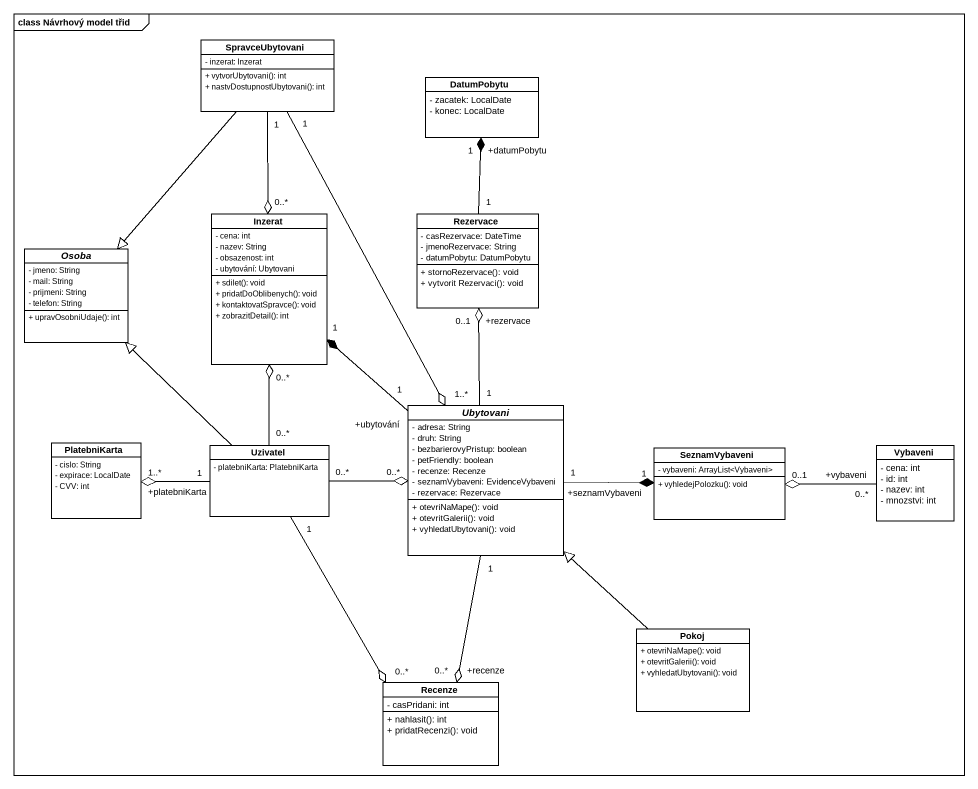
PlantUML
@startuml
mainframe class Návrhový model třid
hide circle
hide empty members
skinparam classAttributeIconSize 0
class SpravceUbytovani {
  - inzerat: Inzerat
  + vytvorUbytovani(): int
  + nastvDostupnostUbytovani(): int
}
class DatumPobytu {
  - zacatek: LocalDate
  - konec: LocalDate
}
class Inzerat {
  - cena: int
  - nazev: String
  - obsazenost: int
  - ubytování: Ubytovani
  + sdilet(): void
  + pridatDoOblibenych(): void
  + kontaktovatSpravce(): void
  + zobrazitDetail(): int
}
class Rezervace {
  - casRezervace: DateTime
  - jmenoRezervace: String
  - datumPobytu: DatumPobytu
  + stornoRezervace(): void
  + vytvorit Rezervaci(): void
}
abstract class Osoba {
  - jmeno: String
  - mail: String
  - prijmeni: String
  - telefon: String
  + upravOsobniUdaje(): int
}
abstract class Ubytovani {
  - adresa: String
  - druh: String
  - bezbarierovyPristup: boolean
  - petFriendly: boolean
  - recenze: Recenze
  - seznamVybaveni: EvidenceVybaveni
  - rezervace: Rezervace
  + otevriNaMape(): void
  + otevritGalerii(): void
  + vyhledatUbytovani(): void
}
class PlatebniKarta {
  - cislo: String
  - expirace: LocalDate
  - CVV: int
}
class Uzivatel {
  - platebniKarta: PlatebniKarta
}
class SeznamVybaveni {
  - vybaveni: ArrayList<Vybaveni>
  + vyhledejPolozku(): void
}
class Vybaveni {
  - cena: int
  - id: int
  - nazev: int
  - mnozstvi: int
}
class Pokoj {
  + otevriNaMape(): void
  + otevritGalerii(): void
  + vyhledatUbytovani(): void
}
class Recenze {
  - casPridani: int
  + nahlasit(): int
  + pridatRecenzi(): void
}
SpravceUbytovani "1" --o "0..*" Inzerat
SpravceUbytovani --|> Osoba
SpravceUbytovani "1" --o "1..*" Ubytovani
Rezervace "1" -up- "+datumPobytu\n1" DatumPobytu
Rezervace -up-* DatumPobytu
Ubytovani "+ubytování\n1" -up-* "1" Inzerat
Ubytovani "1" -up-o "+rezervace\n0..1" Rezervace
Ubytovani "1" -right-* "+seznamVybaveni\n1" SeznamVybaveni
Ubytovani "1" --o "+recenze\n0..*" Recenze
Uzivatel "0..*" -up-o "0..*" Inzerat
Uzivatel -up-|> Osoba
Uzivatel "0..*" -right-o "0..*" Ubytovani
Uzivatel "1" -left-o "+platebniKarta\n1..*" PlatebniKarta
Uzivatel "1" --o "0..*" Recenze
Vybaveni "+vybaveni\n0..*" -left-o "0..1" SeznamVybaveni
Pokoj -up-|> Ubytovani
@enduml
